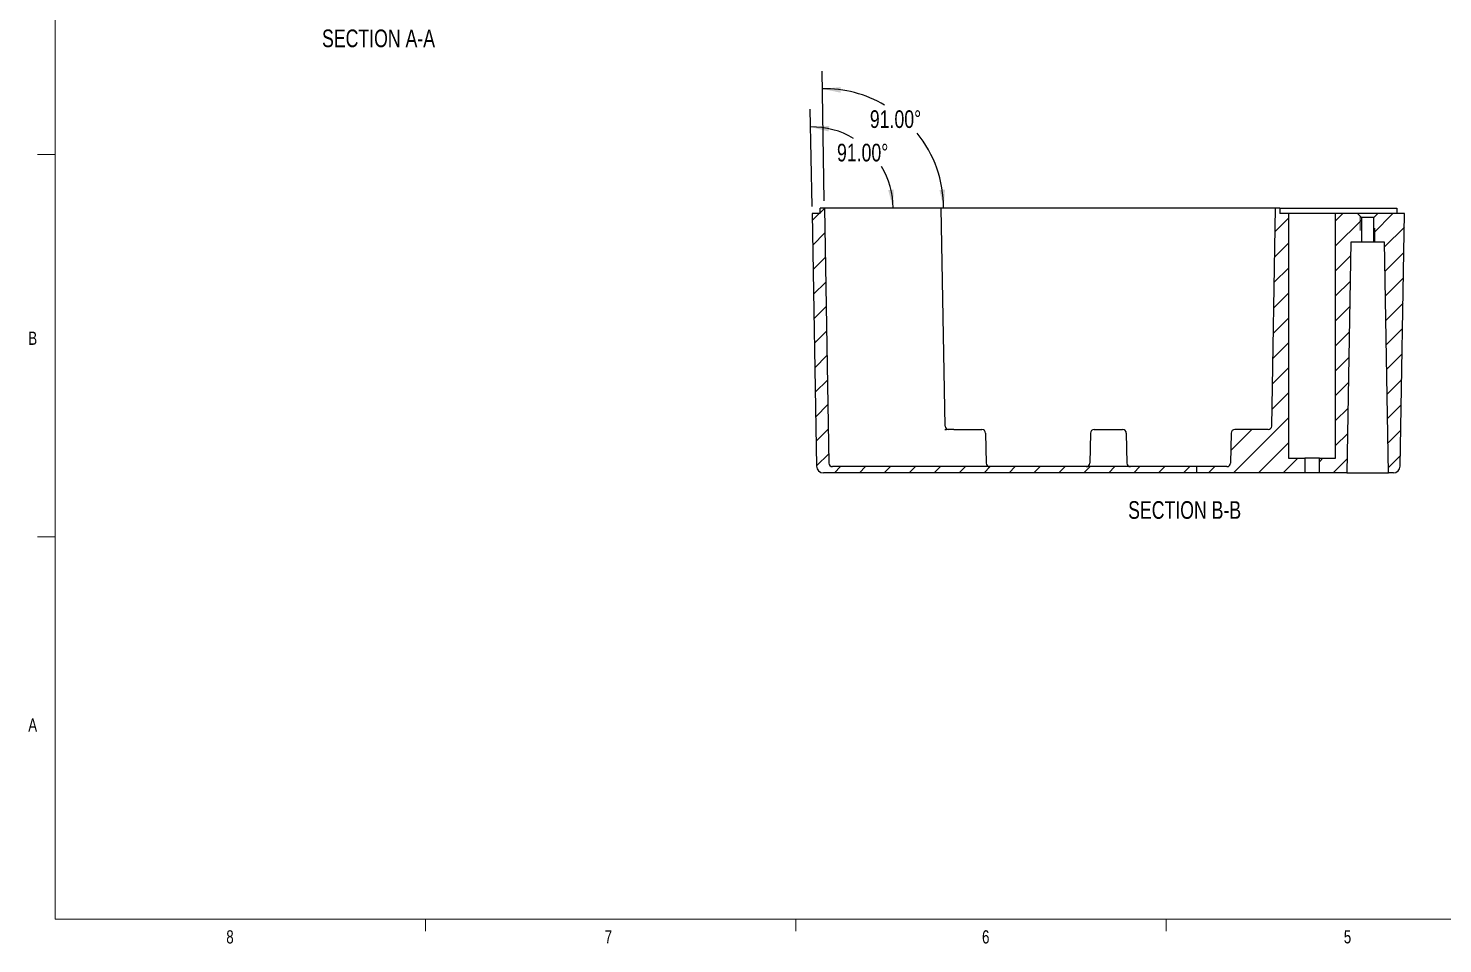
# Paper-space layout 'Sheet1' of a CAD drawing. Header units: inches. Extents: x 0.3 to 21.8, y 0.2 to 16.9.
# Drawn here: x 0.33 to 10.36, y 0.24 to 6.72 of the extents above; entities that cross this region are included whole.
import ezdxf

# ---------------------------------------------------------------- set-up
doc = ezdxf.new("R2010")
doc.units = ezdxf.units.IN
doc.header["$MEASUREMENT"] = 0
doc.linetypes.add('HIDDEN', pattern=[0.075, 0.05, -0.025])
doc.layers.add('SLD-0', color=7, linetype='Continuous')
doc.styles.add('SLDTEXTSTYLE1', font='TXT', dxfattribs={"width": 0.75})
doc.dimstyles.new('SLDDIMSTYLE7', dxfattribs={"dimtxt": 0.125, "dimasz": 0.13, "dimexe": 0, "dimexo": 0.0625, "dimgap": 0.03125, "dimtad": 0, "dimtih": 1, "dimtoh": 1, "dimdec": 4, "dimlfac": 1.5, "dimzin": 4, "dimdsep": 46, "dimtxsty": 'SLDTEXTSTYLE1', "dimsah": 1, "dimcen": 0.09, "dimazin": 1, "dimtfac": 1, "dimtofl": 0, "dimtmove": 0, "dimatfit": 3, "dimfxl": 0, "dimfrac": 2, "dimtolj": 1, "dimtzin": 12, "dimarcsym": 0})

# ---------------------------------------------------------------- blocks, each defined once
blk = doc.blocks.new('_D_15')
at = {"layer": 'SLD-0'}
blk.add_line((5.888, 5.459), (5.876, 6.148), dxfattribs=at)
for start, end in [(59.1965, 91), (0, 30.8735)]:
    blk.add_arc((5.889, 5.449), 0.574, start, end, dxfattribs=at)
for points in [[(5.879, 6.023), (6.006, 5.991), (6.01, 6.03)], [(6.462, 5.449), (6.468, 5.58), (6.428, 5.576)]]:
    blk.add_solid(points, dxfattribs=at)
at = {"layer": 'SLD-0', "insert": (6.065, 5.904), "char_height": 0.125, "attachment_point": 1, "style": 'SLDTEXTSTYLE1'}
blk.add_mtext('91.00°', dxfattribs=at)
blk = doc.blocks.new('_D_16')
at = {"layer": 'SLD-0'}
for p, q in [((5.975, 5.499), (5.959, 6.418)), ((6.591, 5.449), (6.946, 5.449))]:
    blk.add_line(p, q, dxfattribs=at)
for start, end in [(59.6762, 91), (0, 38.9224)]:
    blk.add_arc((5.976, 5.449), 0.845, start, end, dxfattribs=at)
for points in [[(5.961, 6.293), (6.09, 6.266), (6.092, 6.306)], [(6.821, 5.449), (6.831, 5.58), (6.791, 5.577)]]:
    blk.add_solid(points, dxfattribs=at)
at = {"layer": 'SLD-0', "insert": (6.298, 6.141), "char_height": 0.125, "attachment_point": 1, "style": 'SLDTEXTSTYLE1'}
blk.add_mtext('91.00°', dxfattribs=at)

psp = doc.layouts.new('Sheet1')

# ---------------------------------------------------------------- hatches: boundary and pattern name
at = {"linetype": 'Continuous', "lineweight": 18}
h = psp.add_hatch(dxfattribs=at)
h.set_pattern_fill('ANSI31', style=0)
edge = h.paths.add_edge_path(flags=0)
edge.add_line((5.968853, 3.572207), (7.096636, 3.572207))
edge.add_line((7.096636, 3.572207), (7.096636, 3.616207))
edge.add_line((7.096636, 3.616207), (6.03344, 3.616207))
edge.add_arc((6.03344, 3.642207), 0.026, 181, 270, ccw=False)
edge.add_line((6.007444, 3.641753), (5.975901, 5.448847))
edge.add_line((5.975901, 5.448847), (5.945234, 5.448847))
edge.add_line((5.945234, 5.448847), (5.945234, 5.409477))
edge.add_line((5.945234, 5.409477), (5.889287, 5.409477))
edge.add_line((5.889287, 5.409477), (5.920527, 3.619697))
edge.add_arc((5.968853, 3.62054), 0.048333, 181, 270)
h = psp.add_hatch(dxfattribs=at)
h.set_pattern_fill('ANSI31', style=0)
edge = h.paths.add_edge_path(flags=0)
edge.add_line((8.612951, 3.572207), (9.380499, 3.572207))
edge.add_line((9.380499, 3.572207), (9.380499, 3.676144))
edge.add_line((9.380499, 3.676144), (9.265644, 3.676144))
edge.add_line((9.265644, 3.676144), (9.265644, 5.409477))
edge.add_line((9.265644, 5.409477), (9.204762, 5.409477))
edge.add_line((9.204762, 5.409477), (9.204762, 5.448847))
edge.add_line((9.204762, 5.448847), (9.174095, 5.448847))
edge.add_line((9.174095, 5.448847), (9.147134, 3.90422))
edge.add_arc((9.121138, 3.904674), 0.026, 270, 359, ccw=False)
edge.add_line((9.121138, 3.878674), (8.885298, 3.878674))
edge.add_arc((8.885298, 3.852674), 0.026, 90, 179)
edge.add_line((8.859301, 3.853128), (8.855612, 3.641753))
edge.add_arc((8.829616, 3.642207), 0.026, 270, 359, ccw=False)
edge.add_line((8.829616, 3.616207), (8.612951, 3.616207))
edge.add_line((8.612951, 3.616207), (8.612951, 3.572207))
h = psp.add_hatch(dxfattribs=at)
h.set_pattern_fill('ANSI31', style=0)
h.paths.add_polyline_path([(9.706827, 5.206811), (9.782988, 5.206811), (9.782988, 5.380606), (9.754116, 5.409477), (9.599543, 5.409477), (9.599543, 3.676144), (9.484689, 3.676144), (9.484689, 3.572207), (9.678295, 3.572207)], flags=0)
h = psp.add_hatch(dxfattribs=at)
h.set_pattern_fill('ANSI31', style=0)
edge = h.paths.add_edge_path(flags=0)
edge.add_line((9.869602, 5.206811), (9.945762, 5.206811))
edge.add_line((9.945762, 5.206811), (9.974295, 3.572207))
edge.add_line((9.974295, 3.572207), (10.009195, 3.572207))
edge.add_arc((10.009195, 3.62054), 0.048333, 270, 359)
edge.add_line((10.057521, 3.619697), (10.088762, 5.409477))
edge.add_line((10.088762, 5.409477), (9.898473, 5.409477))
edge.add_line((9.898473, 5.409477), (9.869602, 5.380606))
edge.add_line((9.869602, 5.380606), (9.869602, 5.206811))
h = psp.add_hatch(dxfattribs=at)
h.set_pattern_fill('ANSI31', style=0)
h.paths.add_polyline_path([(8.612951, 3.572207), (8.612951, 3.616207), (7.096636, 3.616207), (7.096636, 3.572207)], flags=0)

# ---------------------------------------------------------------- linework, layer by layer
at = {"color": 7, "linetype": 'Continuous', "lineweight": 18}
for p, q in [((0.52288, 16.660601), (0.52288, 0.410601)), ((0.52288, 5.827601), (0.39788, 5.827601)), ((0.52288, 3.119601), (0.39788, 3.119601)), ((21.52288, 0.410601), (0.52288, 0.410601)), ((3.14788, 0.410601), (3.14788, 0.325802)), ((5.77288, 0.410601), (5.77288, 0.325802)), ((8.39788, 0.410601), (8.39788, 0.325802))]:
    psp.add_line(p, q, dxfattribs=at)
at = {"color": 7, "linetype": 'Continuous', "lineweight": 25}
for p, q in [((5.945234, 5.409477), (5.945234, 5.448847)), ((5.975901, 5.448847), (5.945234, 5.448847)), ((5.975901, 5.448847), (6.007444, 3.641753)), ((6.080888, 5.448847), (5.975901, 5.448847)), ((6.541486, 5.448847), (6.080888, 5.448847)), ((6.803953, 5.448847), (6.541486, 5.448847)), ((6.830915, 3.90422), (6.803953, 5.448847)), ((6.90894, 5.448847), (6.803953, 5.448847)), ((9.069108, 5.448847), (6.90894, 5.448847)), ((9.174095, 5.448847), (9.069108, 5.448847)), ((9.147134, 3.90422), (9.174095, 5.448847)), ((9.204762, 5.448847), (9.174095, 5.448847)), ((9.204762, 5.448847), (9.204762, 5.409477)), ((9.204762, 5.448847), (9.436562, 5.448847)), ((9.436562, 5.448847), (9.897161, 5.448847)), ((9.897161, 5.448847), (10.032814, 5.448847)), ((10.032814, 5.448847), (10.032814, 5.409477)), ((5.889287, 5.409477), (5.920527, 3.619697)), ((5.945234, 5.409477), (5.889287, 5.409477)), ((9.265644, 5.409477), (9.204762, 5.409477)), ((9.265644, 5.409477), (9.265644, 3.676144)), ((9.599543, 5.409477), (9.265644, 5.409477)), ((9.599543, 3.676144), (9.599543, 5.409477)), ((9.754116, 5.409477), (9.599543, 5.409477)), ((9.754116, 5.409477), (9.782988, 5.380606)), ((9.898473, 5.409477), (9.754116, 5.409477)), ((9.782988, 5.380606), (9.782988, 5.206811)), ((9.869602, 5.380606), (9.782988, 5.380606)), ((9.869602, 5.380606), (9.898473, 5.409477)), ((9.869602, 5.206811), (9.869602, 5.380606)), ((10.088762, 5.409477), (9.898473, 5.409477)), ((10.057521, 3.619697), (10.088762, 5.409477)), ((9.706827, 5.206811), (9.678295, 3.572207)), ((9.782988, 5.206811), (9.706827, 5.206811)), ((9.869602, 5.206811), (9.782988, 5.206811)), ((9.945762, 5.206811), (9.869602, 5.206811)), ((9.974295, 3.572207), (9.945762, 5.206811)), ((6.82841, 3.878674), (6.841144, 3.878674)), ((6.892257, 3.878674), (7.092751, 3.878674)), ((7.118747, 3.853128), (7.122437, 3.641753)), ((7.861926, 3.853128), (7.858237, 3.641753)), ((7.887922, 3.878674), (8.090126, 3.878674)), ((8.116122, 3.853128), (8.119812, 3.641753)), ((8.859301, 3.853128), (8.855612, 3.641753)), ((9.121138, 3.878674), (8.885298, 3.878674)), ((7.096636, 3.616207), (6.03344, 3.616207)), ((8.612951, 3.616207), (7.096636, 3.616207)), ((8.829616, 3.616207), (8.612951, 3.616207)), ((8.612951, 3.616207), (8.612951, 3.572207)), ((9.265644, 3.676144), (9.380499, 3.676144)), ((9.380499, 3.676144), (9.380499, 3.572207)), ((9.484689, 3.676144), (9.380499, 3.676144)), ((9.484689, 3.572207), (9.484689, 3.676144)), ((9.484689, 3.676144), (9.599543, 3.676144)), ((7.096636, 3.572207), (5.968854, 3.572207)), ((8.612951, 3.572207), (7.096636, 3.572207)), ((9.380499, 3.572207), (8.612951, 3.572207)), ((9.484689, 3.572207), (9.380499, 3.572207)), ((9.678295, 3.572207), (9.484689, 3.572207)), ((9.678295, 3.572207), (9.974295, 3.572207)), ((10.009195, 3.572207), (9.974295, 3.572207))]:
    psp.add_line(p, q, dxfattribs=at)
at = {"color": 7, "linetype": 'HIDDEN', "lineweight": 18}
for p, q in [((9.773801, 5.389792), (9.773801, 5.206811)), ((9.878788, 5.206811), (9.878788, 5.389792))]:
    psp.add_line(p, q, dxfattribs=at)
at = {"color": 7, "linetype": 'Continuous', "lineweight": 25}
for centre, radius, start, end in [((6.856911, 3.904674), 0.026, 181, 270), ((7.092751, 3.852674), 0.026, 1, 90), ((7.887922, 3.852674), 0.026, 90, 179), ((8.090126, 3.852674), 0.026, 1, 90), ((8.885298, 3.852674), 0.026, 90, 179), ((9.121138, 3.904674), 0.026, 270, 359), ((5.968853, 3.62054), 0.048333, 181, 270), ((6.03344, 3.642207), 0.026, 181, 270), ((7.148433, 3.642207), 0.026, 181, 270), ((7.832241, 3.642207), 0.026, 270, 359), ((8.145808, 3.642207), 0.026, 181, 270), ((8.829616, 3.642207), 0.026, 270, 359), ((10.009195, 3.62054), 0.048333, 270, 359)]:
    psp.add_arc(centre, radius, start, end, dxfattribs=at)
psp.add_open_spline([(6.892257, 3.878674), (6.891146, 3.878674), (6.889037, 3.878674), (6.882923, 3.878674), (6.879021, 3.878674), (6.869721, 3.878674), (6.864503, 3.878674), (6.853114, 3.878674), (6.847208, 3.878674), (6.841144, 3.878674)], degree=3, knots=[0, 0, 0, 0, 0.25, 0.25, 0.5, 0.5, 0.75, 0.75, 1, 1, 1, 1], dxfattribs=at)

# ---------------------------------------------------------------- texts
at = {"color": 7, "linetype": 'Continuous', "lineweight": 0, "char_height": 0.09375, "attachment_point": 1, "style": 'SLDTEXTSTYLE1'}
for s, insert in [('B', (0.332296, 4.572882)), ('A', (0.33186, 1.832329)), ('8', (1.735745, 0.331224)), ('7', (4.418465, 0.331758)), ('6', (7.093341, 0.331224)), ('5', (9.658069, 0.331989))]:
    psp.add_mtext(s, dxfattribs=dict(at, insert=insert))
at = {"layer": 'SLD-0', "char_height": 0.125, "attachment_point": 2, "style": 'SLDTEXTSTYLE1'}
for s, insert in [('SECTION A-A', (2.814895, 6.713448)), ('SECTION B-B', (8.529607, 3.371659))]:
    psp.add_mtext(s, dxfattribs=dict(at, insert=insert))

# ---------------------------------------------------------------- dimensions: what is measured, and where the dimension line sits
at = {"layer": 'SLD-0'}
for base, line1, line2, picture, middle in [((6.772349, 5.730278), ((6.007444, 3.641753), (5.975901, 5.448847)), ((6.541486, 5.448847), (5.945234, 5.448847)), '_D_16', (6.53869, 6.078769)), ((6.441774, 5.601599), ((6.541486, 5.448847), (5.945234, 5.448847)), ((5.889287, 5.409477), (5.920527, 3.619697)), '_D_15', (6.306133, 5.842548))]:
    dim = psp.add_angular_dim_2l(base=base, line1=line1, line2=line2, dimstyle='SLDDIMSTYLE7', dxfattribs=at)
    dim.commit()
    dim.dimension.update_dxf_attribs({"geometry": picture, "text_midpoint": middle, "dimtype": 162})

doc.saveas('drawing.dxf')
